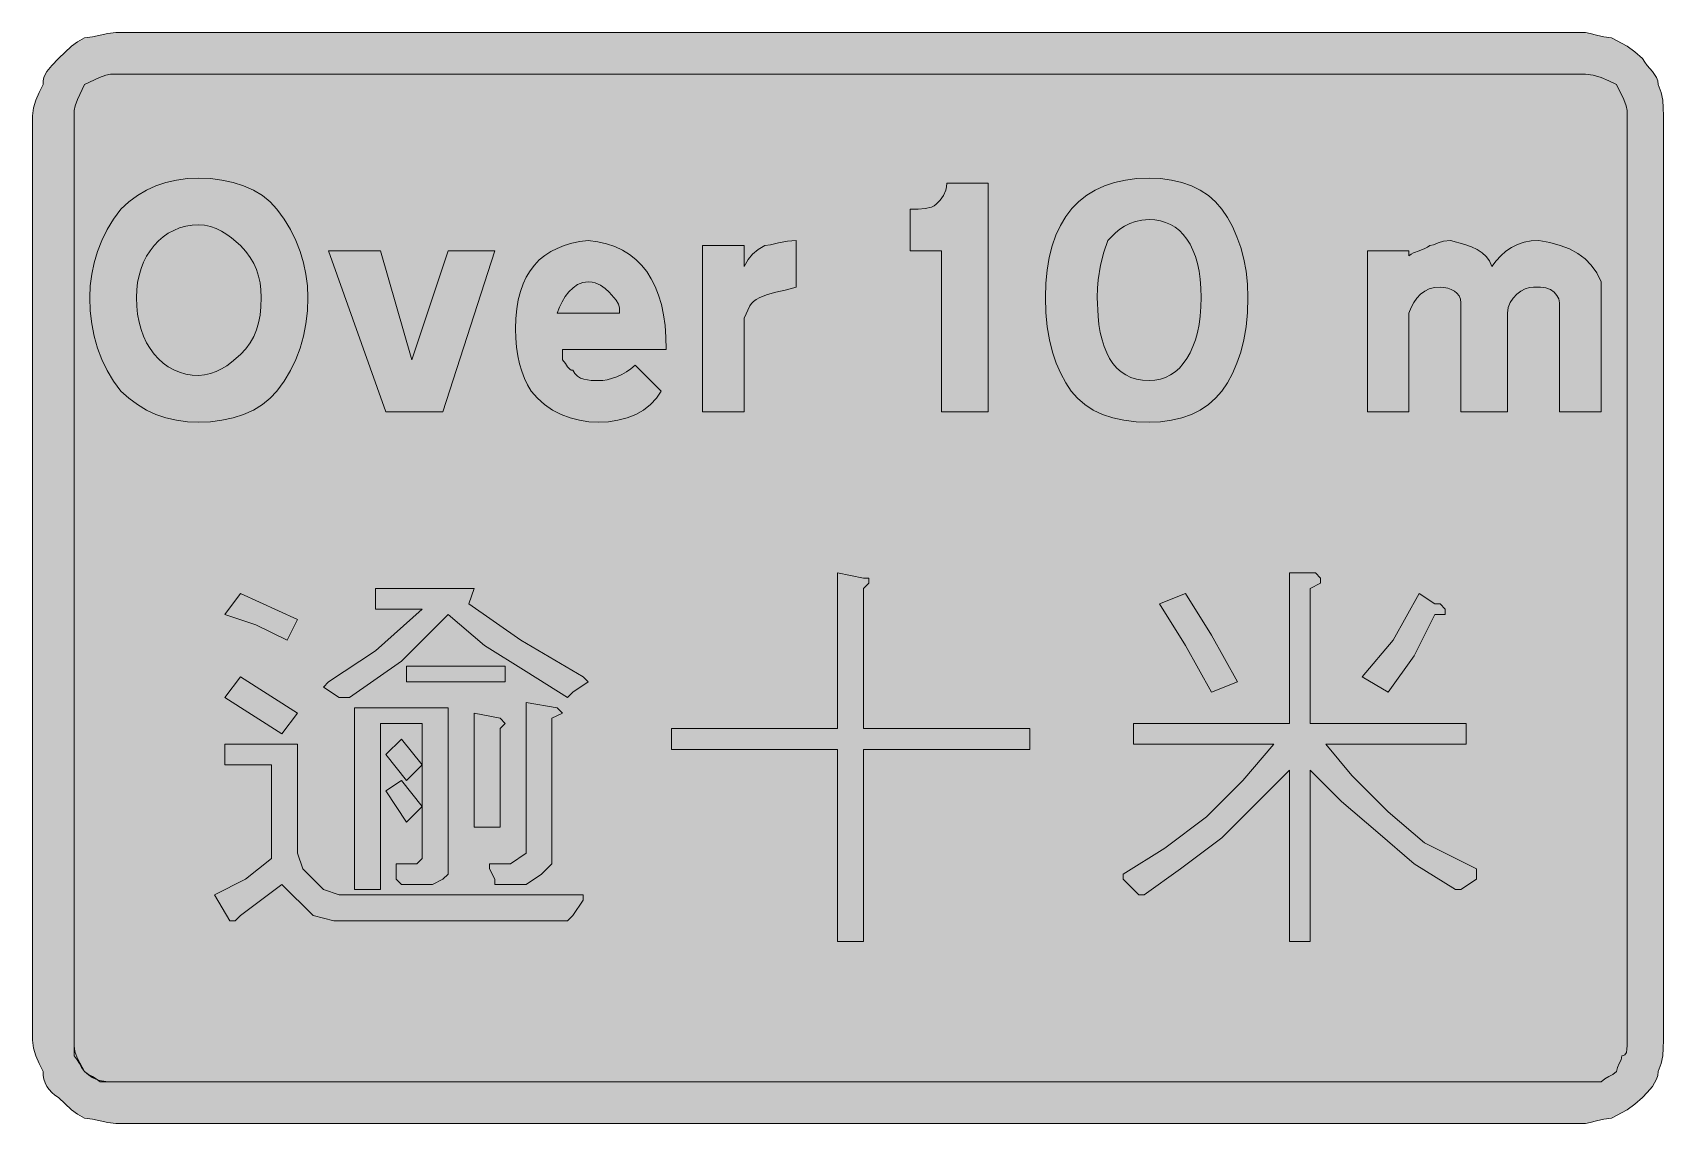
# Model space of a CAD drawing. Header units: metres. Extents: x 95 to 472, y 9 to 261.
import ezdxf

# ---------------------------------------------------------------- set-up
doc = ezdxf.new("R2010")
doc.units = ezdxf.units.M
doc.layers.add('FILL_BLACK_000000', color=7, linetype='Continuous', true_color=0x000000)
doc.layers.add('FILL_WHITE_FFFFFF', color=7, linetype='Continuous', true_color=0xffffff)

msp = doc.modelspace()

# ---------------------------------------------------------------- hatches: boundary and pattern name
at = {"layer": 'FILL_BLACK_000000', "true_color": 0x000000}
h = msp.add_hatch(color=7, dxfattribs=at)
h.dxf.hatch_style = 1
h.paths.add_polyline_path([(95.7, 245.76), (96.47, 247.56), (97.35, 249.36), (97.41, 250.21), (97.57, 250.97), (97.86, 251.68), (98.25, 252.36), (99.37, 253.75), (100.95, 255.36), (103.95, 258.21), (105.34, 259.24), (106.95, 260.16), (108.75, 260.35), (110.55, 260.76), (112.35, 261.17), (114.15, 261.36), (453.75, 261.36), (454.86, 261.17), (456.3, 260.76), (457.97, 260.35), (459.75, 260.16), (463.35, 258.21), (465.15, 256.95), (466.95, 255.36), (467.45, 254.51), (468.02, 253.75), (469.2, 252.36), (470.16, 250.97), (470.44, 250.21), (470.55, 249.36), (471.24, 247.56), (471.6, 245.76), (471.73, 243.96), (471.75, 242.16), (471.75, 28.56), (471.73, 26.76), (471.6, 24.96), (471.24, 23.16), (470.55, 21.36), (470.44, 20.46), (470.16, 19.58), (469.73, 18.72), (469.2, 17.91), (468.02, 16.47), (466.95, 15.36), (465.15, 13.77), (463.35, 12.51), (459.75, 10.56), (457.97, 10.37), (456.3, 9.96), (454.86, 9.55), (453.75, 9.36), (114.15, 9.36), (112.35, 9.55), (110.55, 9.96), (108.75, 10.37), (106.95, 10.56), (105.34, 11.48), (103.95, 12.51), (100.95, 15.36), (100.11, 15.86), (99.37, 16.47), (98.76, 17.15), (98.25, 17.91), (97.86, 18.72), (97.57, 19.58), (97.41, 20.46), (97.35, 21.36), (96.47, 23.16), (95.7, 24.96), (95.16, 26.76), (94.95, 28.56), (94.95, 242.16), (95.16, 243.96), (95.7, 245.76)])
h.paths.add_polyline_path([(104.6, 26.51), (104.76, 25.75), (105.3, 24.36), (106.95, 21.36), (107.85, 20.57), (108.73, 19.97), (109.59, 19.55), (110.4, 19.26), (111.84, 19), (112.95, 18.96), (453.75, 18.96), (457.35, 18.96), (458.25, 19.67), (459.15, 20.16), (460.05, 20.65), (460.95, 21.36), (461.14, 22.26), (461.55, 23.16), (461.96, 24.06), (462.15, 24.96), (462.55, 25.01), (462.84, 25.17), (463.2, 25.71), (463.33, 26.48), (463.35, 27.36), (463.35, 243.36), (463.14, 244.47), (462.6, 245.91), (460.95, 249.36), (459.15, 250.24), (457.35, 251.01), (455.55, 251.55), (453.75, 251.76), (112.95, 251.76), (111.84, 251.55), (110.4, 251.01), (106.95, 249.36), (105.3, 245.91), (104.76, 244.47), (104.55, 243.36), (104.55, 27.36), (104.6, 26.51)], flags=16)
h = msp.add_hatch(color=7, dxfattribs=at)
h.dxf.hatch_style = 1
h.paths.add_polyline_path([(128.17, 171.81), (125.76, 172.37), (123.45, 173.16), (121.26, 174.17), (119.17, 175.41), (117.21, 176.87), (115.35, 178.56), (113.66, 180.87), (112.2, 183.28), (110.96, 185.82), (109.95, 188.46), (109.16, 191.22), (108.6, 194.08), (108.26, 197.07), (108.15, 200.16), (108.26, 202.86), (108.6, 205.54), (109.16, 208.2), (109.95, 210.81), (110.96, 213.37), (112.2, 215.85), (113.66, 218.26), (115.35, 220.56), (117.21, 222.25), (119.17, 223.71), (121.26, 224.95), (123.45, 225.96), (125.76, 226.75), (128.17, 227.31), (130.71, 227.65), (133.35, 227.76), (136.04, 227.65), (138.69, 227.31), (141.26, 226.75), (143.7, 225.96), (145.97, 224.95), (148.03, 223.71), (149.84, 222.25), (151.35, 220.56), (153.04, 218.26), (154.5, 215.85), (155.74, 213.37), (156.75, 210.81), (157.54, 208.2), (158.1, 205.54), (158.44, 202.86), (158.55, 200.16), (158.44, 197.07), (158.1, 194.08), (157.54, 191.22), (156.75, 188.46), (155.74, 185.82), (154.5, 183.28), (153.04, 180.87), (151.35, 178.56), (149.84, 176.87), (148.03, 175.41), (145.97, 174.17), (143.7, 173.16), (141.26, 172.37), (138.69, 171.81), (136.04, 171.47), (133.35, 171.36), (130.71, 171.47), (128.17, 171.81)])
h.paths.add_polyline_path([(147.51, 203.55), (147.18, 205.12), (146.7, 206.61), (146.05, 208.05), (145.22, 209.44), (144.19, 210.81), (142.95, 212.16), (140.94, 213.92), (139.81, 214.73), (138.6, 215.46), (137.34, 216.07), (136.03, 216.55), (134.7, 216.85), (133.35, 216.96), (131.8, 216.88), (130.32, 216.63), (128.9, 216.23), (127.56, 215.68), (126.29, 215), (125.1, 214.18), (124, 213.23), (123, 212.16), (122.09, 210.98), (121.29, 209.69), (120.6, 208.31), (120.02, 206.83), (119.56, 205.28), (119.22, 203.64), (119.02, 201.93), (118.95, 200.16), (119.02, 198.18), (119.22, 196.29), (119.56, 194.49), (120.02, 192.79), (120.6, 191.2), (121.29, 189.72), (122.09, 188.35), (123, 187.11), (124, 185.99), (125.1, 185.01), (126.29, 184.16), (127.56, 183.45), (128.9, 182.9), (130.32, 182.49), (131.8, 182.24), (133.35, 182.16), (134.7, 182.27), (136.03, 182.57), (137.34, 183.05), (138.6, 183.66), (139.81, 184.39), (140.94, 185.2), (142.95, 186.96), (144.19, 188.31), (145.22, 189.7), (146.05, 191.14), (146.7, 192.66), (147.18, 194.3), (147.51, 196.07), (147.69, 198.02), (147.75, 200.16), (147.69, 201.91), (147.51, 203.55)], flags=16)
h = msp.add_hatch(color=7, dxfattribs=at)
h.dxf.hatch_style = 1
h.paths.add_polyline_path([(304.95, 210.96), (297.75, 210.96), (297.75, 220.56), (299.53, 220.58), (301.2, 220.71), (302.64, 221.07), (303.25, 221.36), (303.75, 221.76), (304.63, 222.68), (305.4, 223.71), (305.94, 224.97), (306.1, 225.71), (306.15, 226.56), (315.75, 226.56), (315.75, 173.76), (304.95, 173.76), (304.95, 210.96)])
h = msp.add_hatch(color=7, dxfattribs=at)
h.dxf.hatch_style = 1
h.paths.add_polyline_path([(347.1, 171.81), (344.51, 172.37), (342.15, 173.16), (340.01, 174.17), (338.1, 175.41), (336.41, 176.87), (334.95, 178.56), (333.66, 180.47), (332.49, 182.61), (331.47, 184.97), (330.6, 187.56), (329.9, 190.37), (329.38, 193.41), (329.06, 196.67), (328.95, 200.16), (329.05, 203.44), (329.34, 206.51), (329.83, 209.39), (330.51, 212.07), (331.37, 214.54), (332.43, 216.8), (333.67, 218.86), (335.1, 220.71), (336.71, 222.35), (338.5, 223.77), (340.47, 224.98), (342.62, 225.98), (344.94, 226.76), (347.44, 227.31), (350.11, 227.65), (352.95, 227.76), (355.59, 227.65), (358.11, 227.31), (360.48, 226.75), (362.7, 225.96), (364.75, 224.95), (366.62, 223.71), (368.29, 222.25), (369.75, 220.56), (371.04, 218.65), (372.21, 216.53), (373.23, 214.21), (374.1, 211.71), (374.8, 209.04), (375.32, 206.22), (375.64, 203.25), (375.75, 200.16), (375.64, 196.67), (375.32, 193.41), (374.8, 190.37), (374.1, 187.56), (373.23, 184.97), (372.21, 182.61), (371.04, 180.47), (369.75, 178.56), (368.29, 176.87), (366.62, 175.41), (364.75, 174.17), (362.7, 173.16), (360.48, 172.37), (358.11, 171.81), (355.59, 171.47), (352.95, 171.36), (349.91, 171.47), (347.1, 171.81)])
h.paths.add_polyline_path([(355.53, 181.29), (356.73, 181.7), (357.86, 182.27), (358.92, 183), (359.91, 183.87), (360.82, 184.89), (361.65, 186.06), (362.39, 187.37), (363.05, 188.81), (363.62, 190.39), (364.09, 192.1), (364.46, 193.93), (364.73, 195.89), (364.89, 197.97), (364.95, 200.16), (364.89, 202.34), (364.73, 204.38), (364.46, 206.28), (364.09, 208.03), (363.62, 209.65), (363.05, 211.13), (362.39, 212.46), (361.65, 213.66), (360.82, 214.71), (359.91, 215.63), (358.92, 216.4), (357.86, 217.03), (356.73, 217.53), (355.53, 217.88), (354.27, 218.09), (352.95, 218.16), (351.26, 218.05), (349.76, 217.75), (348.44, 217.27), (347.25, 216.66), (346.18, 215.93), (345.19, 215.12), (343.35, 213.36), (342.47, 210.62), (341.7, 207.66), (341.16, 204.25), (341, 202.3), (340.95, 200.16), (341.12, 195.89), (341.34, 193.93), (341.64, 192.1), (342.04, 190.39), (342.53, 188.81), (343.12, 187.37), (343.8, 186.06), (344.58, 184.89), (345.46, 183.87), (346.44, 183), (347.53, 182.27), (348.72, 181.7), (350.02, 181.29), (351.43, 181.04), (352.95, 180.96), (354.27, 181.04), (355.53, 181.29)], flags=16)
h = msp.add_hatch(color=7, dxfattribs=at)
h.dxf.hatch_style = 1
h.paths.add_polyline_path([(239.09, 176.87), (237.73, 175.41), (236.12, 174.17), (234.3, 173.16), (232.31, 172.37), (230.19, 171.81), (227.99, 171.47), (225.75, 171.36), (223.5, 171.47), (221.29, 171.81), (219.13, 172.37), (217.05, 173.16), (215.09, 174.17), (213.26, 175.41), (211.61, 176.87), (210.15, 178.56), (209.31, 179.97), (208.57, 181.48), (207.96, 183.12), (207.45, 184.86), (207.06, 186.72), (206.77, 188.68), (206.61, 190.77), (206.55, 192.96), (206.62, 195.35), (206.83, 197.58), (207.17, 199.64), (207.66, 201.55), (208.27, 203.3), (209.02, 204.9), (209.89, 206.35), (210.9, 207.66), (212.03, 208.83), (213.29, 209.86), (214.67, 210.76), (216.17, 211.52), (217.79, 212.16), (219.53, 212.68), (221.38, 213.08), (223.35, 213.36), (225.53, 213.05), (227.57, 212.57), (229.47, 211.93), (231.22, 211.11), (232.84, 210.13), (234.32, 208.97), (235.65, 207.65), (236.85, 206.16), (237.9, 204.5), (238.82, 202.67), (239.59, 200.68), (240.22, 198.51), (240.72, 196.18), (241.07, 193.67), (241.28, 191), (241.35, 188.16), (217.35, 188.16), (217.35, 185.76), (218.06, 184.88), (218.55, 184.11), (219.04, 183.57), (219.35, 183.41), (219.75, 183.36), (220.25, 182.57), (220.86, 181.97), (221.54, 181.55), (222.3, 181.26), (223.97, 181), (225.75, 180.96), (226.7, 181.02), (227.74, 181.18), (229.95, 181.86), (231.07, 182.37), (232.16, 182.98), (233.2, 183.72), (234.15, 184.56), (240.15, 178.56), (239.09, 176.87)])
h.paths.add_polyline_path([(220.87, 203.14), (219.81, 202.43), (218.85, 201.51), (218.01, 200.42), (217.27, 199.2), (216.66, 197.9), (216.15, 196.56), (230.55, 196.56), (230.55, 197.76), (230.34, 198.66), (229.8, 199.56), (228.15, 201.36), (227.23, 202.24), (226.2, 203.01), (224.94, 203.55), (224.2, 203.71), (223.35, 203.76), (222.06, 203.6), (220.87, 203.14)], flags=16)
h = msp.add_hatch(color=7, dxfattribs=at)
h.dxf.hatch_style = 1
h.paths.add_polyline_path([(249.75, 173.76), (249.75, 212.16), (259.35, 212.16), (259.35, 207.36), (260.27, 208.95), (261.3, 210.21), (262.56, 211.24), (264.15, 212.16), (265.44, 212.35), (267.3, 212.76), (269.38, 213.17), (271.35, 213.36), (271.35, 202.56), (268.86, 201.85), (266.7, 201.36), (264.77, 200.87), (262.95, 200.16), (262.16, 199.71), (261.54, 199.24), (261.07, 198.75), (260.7, 198.21), (259.35, 195.36), (259.35, 173.76), (249.75, 173.76)])
h = msp.add_hatch(color=7, dxfattribs=at)
h.dxf.hatch_style = 1
h.paths.add_polyline_path([(418.86, 202.45), (417.67, 202.13), (416.61, 201.61), (415.65, 200.91), (414.81, 200.04), (414.07, 199.02), (413.46, 197.85), (412.95, 196.56), (412.95, 173.76), (403.35, 173.76), (403.35, 210.96), (412.95, 210.96), (412.95, 209.76), (413.45, 210.16), (414.04, 210.47), (415.35, 210.96), (416.66, 211.45), (417.25, 211.76), (417.75, 212.16), (418.67, 212.35), (419.7, 212.76), (420.96, 213.17), (422.55, 213.36), (425.91, 212.42), (427.38, 211.88), (428.7, 211.26), (429.85, 210.52), (430.82, 209.65), (431.59, 208.6), (432.15, 207.36), (433.11, 208.65), (434.17, 209.82), (435.36, 210.84), (436.65, 211.71), (438.06, 212.41), (439.57, 212.93), (441.21, 213.25), (442.95, 213.36), (445.54, 212.85), (447.9, 212.2), (450.04, 211.38), (451.95, 210.36), (453.64, 209.12), (455.1, 207.62), (456.34, 205.85), (457.35, 203.76), (457.35, 202.56), (457.35, 201.36), (457.35, 200.16), (457.35, 173.76), (447.75, 173.76), (447.75, 198.96), (447.56, 199.84), (447.15, 200.61), (446.55, 201.36), (445.63, 202.05), (444.6, 202.41), (443.34, 202.54), (441.75, 202.56), (440.8, 202.45), (439.8, 202.13), (438.8, 201.61), (437.85, 200.91), (437.02, 200.04), (436.35, 199.02), (435.91, 197.85), (435.75, 196.56), (435.75, 173.76), (424.95, 173.76), (424.95, 198.96), (424.84, 199.8), (424.54, 200.53), (424.06, 201.15), (423.45, 201.66), (422.72, 202.05), (421.91, 202.33), (421.05, 202.5), (420.15, 202.56), (418.86, 202.45)])
h = msp.add_hatch(color=7, dxfattribs=at)
h.dxf.hatch_style = 1
h.paths.add_polyline_path([(190.95, 210.96), (201.75, 210.96), (189.75, 173.76), (182.55, 173.76), (176.55, 173.76), (163.35, 210.96), (175.35, 210.96), (182.55, 185.76), (190.95, 210.96)])
h = msp.add_hatch(color=7, dxfattribs=at)
h.dxf.hatch_style = 1
h.paths.add_polyline_path([(286.95, 95.76), (286.95, 51.36), (280.95, 51.36), (280.95, 95.76), (242.55, 95.76), (242.55, 100.56), (280.95, 100.56), (280.95, 136.56), (286.95, 135.36), (288.15, 135.36), (288.15, 134.16), (286.95, 132.96), (286.95, 100.56), (325.35, 100.56), (325.35, 95.76), (286.95, 95.76)])
h = msp.add_hatch(color=7, dxfattribs=at)
h.dxf.hatch_style = 1
h.paths.add_polyline_path([(399.75, 89.76), (408.15, 81.36), (416.55, 74.16), (428.55, 68.16), (428.55, 66.96), (428.55, 65.76), (424.95, 63.36), (423.75, 63.36), (414.15, 69.36), (405.75, 76.56), (397.35, 83.76), (390.15, 90.96), (390.15, 51.36), (385.35, 51.36), (385.35, 90.96), (376.95, 82.56), (369.75, 75.36), (360.15, 68.16), (351.75, 62.16), (350.55, 62.16), (346.95, 65.76), (346.95, 66.96), (356.55, 72.96), (366.15, 80.16), (374.55, 88.56), (381.75, 96.96), (349.35, 96.96), (349.35, 101.76), (385.35, 101.76), (385.35, 136.56), (387.75, 136.56), (391.35, 136.56), (392.55, 135.36), (392.55, 134.16), (390.15, 132.96), (390.15, 101.76), (426.15, 101.76), (426.15, 96.96), (393.75, 96.96), (399.75, 89.76)])
h = msp.add_hatch(color=7, dxfattribs=at)
h.dxf.hatch_style = 1
h.paths.add_polyline_path([(196.95, 132.96), (195.75, 129.36), (207.75, 120.96), (222.15, 112.56), (223.35, 111.36), (219.75, 108.96), (218.55, 107.76), (208.95, 113.76), (199.35, 119.76), (190.95, 126.96), (180.15, 116.16), (168.15, 107.76), (165.75, 107.76), (162.15, 110.16), (163.35, 111.36), (174.15, 118.56), (184.95, 128.16), (174.15, 128.16), (174.15, 132.96), (195.75, 132.96), (196.95, 132.96)])
h = msp.add_hatch(color=7, dxfattribs=at)
h.dxf.hatch_style = 1
h.paths.add_polyline_path([(146.55, 124.56), (139.35, 126.96), (142.95, 131.76), (156.15, 125.76), (153.75, 120.96), (146.55, 124.56)])
h = msp.add_hatch(color=7, dxfattribs=at)
h.dxf.hatch_style = 1
h.paths.add_polyline_path([(361.35, 119.76), (355.35, 129.36), (361.35, 131.76), (367.35, 122.16), (373.35, 111.36), (367.35, 108.96), (361.35, 119.76)])
h = msp.add_hatch(color=7, dxfattribs=at)
h.dxf.hatch_style = 1
h.paths.add_polyline_path([(409.35, 120.96), (415.35, 131.76), (418.95, 129.36), (420.15, 129.36), (421.35, 128.16), (421.35, 126.96), (418.95, 126.96), (414.15, 117.36), (408.15, 108.96), (402.15, 112.56), (409.35, 120.96)])
h = msp.add_hatch(color=7, dxfattribs=at)
h.dxf.hatch_style = 1
h.paths.add_polyline_path([(181.35, 114.96), (204.15, 114.96), (204.15, 111.36), (181.35, 111.36), (181.35, 114.96)])
h = msp.add_hatch(color=7, dxfattribs=at)
h.dxf.hatch_style = 1
h.paths.add_polyline_path([(139.35, 107.76), (142.95, 112.56), (156.15, 104.16), (152.55, 99.36), (139.35, 107.76)])
h = msp.add_hatch(color=7, dxfattribs=at)
h.dxf.hatch_style = 1
h.paths.add_polyline_path([(214.95, 69.36), (212.55, 66.96), (208.95, 64.56), (202.95, 64.56), (201.75, 64.56), (201.75, 65.76), (200.55, 68.16), (200.55, 69.36), (202.95, 69.36), (205.35, 69.36), (208.95, 71.76), (208.95, 74.16), (208.95, 106.56), (216.15, 105.36), (217.35, 104.16), (214.95, 102.96), (214.95, 72.96), (214.95, 69.36)])
h = msp.add_hatch(color=7, dxfattribs=at)
h.dxf.hatch_style = 1
h.paths.add_polyline_path([(169.35, 63.36), (169.35, 105.36), (190.95, 105.36), (190.95, 70.56), (190.95, 66.96), (189.75, 65.76), (187.35, 64.56), (186.15, 64.56), (181.35, 64.56), (180.15, 64.56), (178.95, 65.76), (178.95, 69.36), (180.15, 69.36), (183.75, 69.36), (184.95, 70.56), (184.95, 74.16), (184.95, 101.76), (175.35, 101.76), (175.35, 63.36), (169.35, 63.36)])
h = msp.add_hatch(color=7, dxfattribs=at)
h.dxf.hatch_style = 1
h.paths.add_polyline_path([(196.95, 77.76), (196.95, 104.16), (202.95, 102.96), (204.15, 101.76), (202.95, 100.56), (202.95, 77.76), (196.95, 77.76)])
h = msp.add_hatch(color=7, dxfattribs=at)
h.dxf.hatch_style = 1
h.paths.add_polyline_path([(184.95, 92.16), (181.35, 88.56), (176.55, 94.56), (180.15, 98.16), (184.95, 92.16)])
h = msp.add_hatch(color=7, dxfattribs=at)
h.dxf.hatch_style = 1
h.paths.add_polyline_path([(156.15, 96.96), (156.15, 71.76), (157.35, 68.16), (159.75, 65.76), (162.15, 63.36), (165.75, 62.16), (194.55, 62.16), (219.75, 62.16), (222.15, 62.16), (222.15, 60.96), (219.75, 57.36), (218.55, 56.16), (182.55, 56.16), (164.55, 56.16), (159.75, 57.36), (157.35, 59.76), (154.95, 62.16), (152.55, 64.56), (142.95, 57.36), (141.75, 56.16), (140.55, 56.16), (136.95, 62.16), (144.15, 65.76), (150.15, 70.56), (150.15, 92.16), (139.35, 92.16), (139.35, 96.96), (156.15, 96.96)])
h = msp.add_hatch(color=7, dxfattribs=at)
h.dxf.hatch_style = 1
h.paths.add_polyline_path([(184.95, 82.56), (181.35, 78.96), (176.55, 86.16), (180.15, 88.56), (184.95, 82.56)])
at = {"layer": 'FILL_WHITE_FFFFFF', "true_color": 0xffffff}
h = msp.add_hatch(color=7, dxfattribs=at)
h.dxf.hatch_style = 1
h.paths.add_polyline_path([(104.76, 244.47), (105.3, 245.91), (106.95, 249.36), (110.4, 251.01), (111.84, 251.55), (112.95, 251.76), (453.75, 251.76), (455.55, 251.55), (457.35, 251.01), (459.15, 250.24), (460.95, 249.36), (462.6, 245.91), (463.14, 244.47), (463.35, 243.36), (463.35, 27.36), (463.33, 26.48), (463.2, 25.71), (462.84, 25.17), (462.55, 25.01), (462.15, 24.96), (461.96, 24.06), (461.55, 23.16), (461.14, 22.26), (460.95, 21.36), (460.05, 20.65), (459.15, 20.16), (458.25, 19.67), (457.35, 18.96), (453.75, 18.96), (112.95, 18.96), (110.55, 18.96), (109.65, 19.67), (108.75, 20.16), (107.85, 20.65), (106.95, 21.36), (106.24, 22.26), (105.75, 23.16), (105.26, 24.06), (104.55, 24.96), (104.55, 27.36), (104.55, 243.36), (104.76, 244.47)])

# ---------------------------------------------------------------- linework, layer by layer
at = {"layer": 'FILL_BLACK_000000', "lineweight": 0, "true_color": 0x000000}
for points in [[(95.7, 245.76), (96.47, 247.56), (97.35, 249.36), (97.41, 250.21), (97.57, 250.97), (97.86, 251.68), (98.25, 252.36), (99.37, 253.75), (100.95, 255.36), (103.95, 258.21), (105.34, 259.24), (106.95, 260.16), (108.75, 260.35), (110.55, 260.76), (112.35, 261.17), (114.15, 261.36), (453.75, 261.36), (454.86, 261.17), (456.3, 260.76), (457.97, 260.35), (459.75, 260.16), (463.35, 258.21), (465.15, 256.95), (466.95, 255.36), (467.45, 254.51), (468.02, 253.75), (469.2, 252.36), (470.16, 250.97), (470.44, 250.21), (470.55, 249.36), (471.24, 247.56), (471.6, 245.76), (471.73, 243.96), (471.75, 242.16), (471.75, 28.56), (471.73, 26.76), (471.6, 24.96), (471.24, 23.16), (470.55, 21.36), (470.44, 20.46), (470.16, 19.58), (469.73, 18.72), (469.2, 17.91), (468.02, 16.47), (466.95, 15.36), (465.15, 13.77), (463.35, 12.51), (459.75, 10.56), (457.97, 10.37), (456.3, 9.96), (454.86, 9.55), (453.75, 9.36), (114.15, 9.36), (112.35, 9.55), (110.55, 9.96), (108.75, 10.37), (106.95, 10.56), (105.34, 11.48), (103.95, 12.51), (100.95, 15.36), (100.11, 15.86), (99.37, 16.47), (98.76, 17.15), (98.25, 17.91), (97.86, 18.72), (97.57, 19.58), (97.41, 20.46), (97.35, 21.36), (96.47, 23.16), (95.7, 24.96), (95.16, 26.76), (94.95, 28.56), (94.95, 242.16), (95.16, 243.96)], [(104.6, 26.51), (104.76, 25.75), (105.3, 24.36), (106.95, 21.36), (107.85, 20.57), (108.73, 19.97), (109.59, 19.55), (110.4, 19.26), (111.84, 19), (112.95, 18.96), (453.75, 18.96), (457.35, 18.96), (458.25, 19.67), (459.15, 20.16), (460.05, 20.65), (460.95, 21.36), (461.14, 22.26), (461.55, 23.16), (461.96, 24.06), (462.15, 24.96), (462.55, 25.01), (462.84, 25.17), (463.2, 25.71), (463.33, 26.48), (463.35, 27.36), (463.35, 243.36), (463.14, 244.47), (462.6, 245.91), (460.95, 249.36), (459.15, 250.24), (457.35, 251.01), (455.55, 251.55), (453.75, 251.76), (112.95, 251.76), (111.84, 251.55), (110.4, 251.01), (106.95, 249.36), (105.3, 245.91), (104.76, 244.47), (104.55, 243.36), (104.55, 27.36)], [(128.17, 171.81), (125.76, 172.37), (123.45, 173.16), (121.26, 174.17), (119.17, 175.41), (117.21, 176.87), (115.35, 178.56), (113.66, 180.87), (112.2, 183.28), (110.96, 185.82), (109.95, 188.46), (109.16, 191.22), (108.6, 194.08), (108.26, 197.07), (108.15, 200.16), (108.26, 202.86), (108.6, 205.54), (109.16, 208.2), (109.95, 210.81), (110.96, 213.37), (112.2, 215.85), (113.66, 218.26), (115.35, 220.56), (117.21, 222.25), (119.17, 223.71), (121.26, 224.95), (123.45, 225.96), (125.76, 226.75), (128.17, 227.31), (130.71, 227.65), (133.35, 227.76), (136.04, 227.65), (138.69, 227.31), (141.26, 226.75), (143.7, 225.96), (145.97, 224.95), (148.03, 223.71), (149.84, 222.25), (151.35, 220.56), (153.04, 218.26), (154.5, 215.85), (155.74, 213.37), (156.75, 210.81), (157.54, 208.2), (158.1, 205.54), (158.44, 202.86), (158.55, 200.16), (158.44, 197.07), (158.1, 194.08), (157.54, 191.22), (156.75, 188.46), (155.74, 185.82), (154.5, 183.28), (153.04, 180.87), (151.35, 178.56), (149.84, 176.87), (148.03, 175.41), (145.97, 174.17), (143.7, 173.16), (141.26, 172.37), (138.69, 171.81), (136.04, 171.47), (133.35, 171.36), (130.71, 171.47)], [(304.95, 210.96), (297.75, 210.96), (297.75, 220.56), (299.53, 220.58), (301.2, 220.71), (302.64, 221.07), (303.25, 221.36), (303.75, 221.76), (304.63, 222.68), (305.4, 223.71), (305.94, 224.97), (306.1, 225.71), (306.15, 226.56), (315.75, 226.56), (315.75, 173.76), (304.95, 173.76)], [(347.1, 171.81), (344.51, 172.37), (342.15, 173.16), (340.01, 174.17), (338.1, 175.41), (336.41, 176.87), (334.95, 178.56), (333.66, 180.47), (332.49, 182.61), (331.47, 184.97), (330.6, 187.56), (329.9, 190.37), (329.38, 193.41), (329.06, 196.67), (328.95, 200.16), (329.05, 203.44), (329.34, 206.51), (329.83, 209.39), (330.51, 212.07), (331.37, 214.54), (332.43, 216.8), (333.67, 218.86), (335.1, 220.71), (336.71, 222.35), (338.5, 223.77), (340.47, 224.98), (342.62, 225.98), (344.94, 226.76), (347.44, 227.31), (350.11, 227.65), (352.95, 227.76), (355.59, 227.65), (358.11, 227.31), (360.48, 226.75), (362.7, 225.96), (364.75, 224.95), (366.62, 223.71), (368.29, 222.25), (369.75, 220.56), (371.04, 218.65), (372.21, 216.53), (373.23, 214.21), (374.1, 211.71), (374.8, 209.04), (375.32, 206.22), (375.64, 203.25), (375.75, 200.16), (375.64, 196.67), (375.32, 193.41), (374.8, 190.37), (374.1, 187.56), (373.23, 184.97), (372.21, 182.61), (371.04, 180.47), (369.75, 178.56), (368.29, 176.87), (366.62, 175.41), (364.75, 174.17), (362.7, 173.16), (360.48, 172.37), (358.11, 171.81), (355.59, 171.47), (352.95, 171.36), (349.91, 171.47)], [(147.51, 203.55), (147.18, 205.12), (146.7, 206.61), (146.05, 208.05), (145.22, 209.44), (144.19, 210.81), (142.95, 212.16), (140.94, 213.92), (139.81, 214.73), (138.6, 215.46), (137.34, 216.07), (136.03, 216.55), (134.7, 216.85), (133.35, 216.96), (131.8, 216.88), (130.32, 216.63), (128.9, 216.23), (127.56, 215.68), (126.29, 215), (125.1, 214.18), (124, 213.23), (123, 212.16), (122.09, 210.98), (121.29, 209.69), (120.6, 208.31), (120.02, 206.83), (119.56, 205.28), (119.22, 203.64), (119.02, 201.93), (118.95, 200.16), (119.02, 198.18), (119.22, 196.29), (119.56, 194.49), (120.02, 192.79), (120.6, 191.2), (121.29, 189.72), (122.09, 188.35), (123, 187.11), (124, 185.99), (125.1, 185.01), (126.29, 184.16), (127.56, 183.45), (128.9, 182.9), (130.32, 182.49), (131.8, 182.24), (133.35, 182.16), (134.7, 182.27), (136.03, 182.57), (137.34, 183.05), (138.6, 183.66), (139.81, 184.39), (140.94, 185.2), (142.95, 186.96), (144.19, 188.31), (145.22, 189.7), (146.05, 191.14), (146.7, 192.66), (147.18, 194.3), (147.51, 196.07), (147.69, 198.02), (147.75, 200.16), (147.69, 201.91)], [(355.53, 181.29), (356.73, 181.7), (357.86, 182.27), (358.92, 183), (359.91, 183.87), (360.82, 184.89), (361.65, 186.06), (362.39, 187.37), (363.05, 188.81), (363.62, 190.39), (364.09, 192.1), (364.46, 193.93), (364.73, 195.89), (364.89, 197.97), (364.95, 200.16), (364.89, 202.34), (364.73, 204.38), (364.46, 206.28), (364.09, 208.03), (363.62, 209.65), (363.05, 211.13), (362.39, 212.46), (361.65, 213.66), (360.82, 214.71), (359.91, 215.63), (358.92, 216.4), (357.86, 217.03), (356.73, 217.53), (355.53, 217.88), (354.27, 218.09), (352.95, 218.16), (351.26, 218.05), (349.76, 217.75), (348.44, 217.27), (347.25, 216.66), (346.18, 215.93), (345.19, 215.12), (343.35, 213.36), (342.47, 210.62), (341.7, 207.66), (341.16, 204.25), (341, 202.3), (340.95, 200.16), (341.12, 195.89), (341.34, 193.93), (341.64, 192.1), (342.04, 190.39), (342.53, 188.81), (343.12, 187.37), (343.8, 186.06), (344.58, 184.89), (345.46, 183.87), (346.44, 183), (347.53, 182.27), (348.72, 181.7), (350.02, 181.29), (351.43, 181.04), (352.95, 180.96), (354.27, 181.04)], [(239.09, 176.87), (237.73, 175.41), (236.12, 174.17), (234.3, 173.16), (232.31, 172.37), (230.19, 171.81), (227.99, 171.47), (225.75, 171.36), (223.5, 171.47), (221.29, 171.81), (219.13, 172.37), (217.05, 173.16), (215.09, 174.17), (213.26, 175.41), (211.61, 176.87), (210.15, 178.56), (209.31, 179.97), (208.57, 181.48), (207.96, 183.12), (207.45, 184.86), (207.06, 186.72), (206.77, 188.68), (206.61, 190.77), (206.55, 192.96), (206.62, 195.35), (206.83, 197.58), (207.17, 199.64), (207.66, 201.55), (208.27, 203.3), (209.02, 204.9), (209.89, 206.35), (210.9, 207.66), (212.03, 208.83), (213.29, 209.86), (214.67, 210.76), (216.17, 211.52), (217.79, 212.16), (219.53, 212.68), (221.38, 213.08), (223.35, 213.36), (225.53, 213.05), (227.57, 212.57), (229.47, 211.93), (231.22, 211.11), (232.84, 210.13), (234.32, 208.97), (235.65, 207.65), (236.85, 206.16), (237.9, 204.5), (238.82, 202.67), (239.59, 200.68), (240.22, 198.51), (240.72, 196.18), (241.07, 193.67), (241.28, 191), (241.35, 188.16), (217.35, 188.16), (217.35, 185.76), (218.06, 184.88), (218.55, 184.11), (219.04, 183.57), (219.35, 183.41), (219.75, 183.36), (220.25, 182.57), (220.86, 181.97), (221.54, 181.55), (222.3, 181.26), (223.97, 181), (225.75, 180.96), (226.7, 181.02), (227.74, 181.18), (229.95, 181.86), (231.07, 182.37), (232.16, 182.98), (233.2, 183.72), (234.15, 184.56), (240.15, 178.56)], [(249.75, 173.76), (249.75, 212.16), (259.35, 212.16), (259.35, 207.36), (260.27, 208.95), (261.3, 210.21), (262.56, 211.24), (264.15, 212.16), (265.44, 212.35), (267.3, 212.76), (269.38, 213.17), (271.35, 213.36), (271.35, 202.56), (268.86, 201.85), (266.7, 201.36), (264.77, 200.87), (262.95, 200.16), (262.16, 199.71), (261.54, 199.24), (261.07, 198.75), (260.7, 198.21), (259.35, 195.36), (259.35, 173.76)], [(418.86, 202.45), (417.67, 202.13), (416.61, 201.61), (415.65, 200.91), (414.81, 200.04), (414.07, 199.02), (413.46, 197.85), (412.95, 196.56), (412.95, 173.76), (403.35, 173.76), (403.35, 210.96), (412.95, 210.96), (412.95, 209.76), (413.45, 210.16), (414.04, 210.47), (415.35, 210.96), (416.66, 211.45), (417.25, 211.76), (417.75, 212.16), (418.67, 212.35), (419.7, 212.76), (420.96, 213.17), (422.55, 213.36), (425.91, 212.42), (427.38, 211.88), (428.7, 211.26), (429.85, 210.52), (430.82, 209.65), (431.59, 208.6), (432.15, 207.36), (433.11, 208.65), (434.17, 209.82), (435.36, 210.84), (436.65, 211.71), (438.06, 212.41), (439.57, 212.93), (441.21, 213.25), (442.95, 213.36), (445.54, 212.85), (447.9, 212.2), (450.04, 211.38), (451.95, 210.36), (453.64, 209.12), (455.1, 207.62), (456.34, 205.85), (457.35, 203.76), (457.35, 202.56), (457.35, 201.36), (457.35, 200.16), (457.35, 173.76), (447.75, 173.76), (447.75, 198.96), (447.56, 199.84), (447.15, 200.61), (446.55, 201.36), (445.63, 202.05), (444.6, 202.41), (443.34, 202.54), (441.75, 202.56), (440.8, 202.45), (439.8, 202.13), (438.8, 201.61), (437.85, 200.91), (437.02, 200.04), (436.35, 199.02), (435.91, 197.85), (435.75, 196.56), (435.75, 173.76), (424.95, 173.76), (424.95, 198.96), (424.84, 199.8), (424.54, 200.53), (424.06, 201.15), (423.45, 201.66), (422.72, 202.05), (421.91, 202.33), (421.05, 202.5), (420.15, 202.56)], [(190.95, 210.96), (201.75, 210.96), (189.75, 173.76), (182.55, 173.76), (176.55, 173.76), (163.35, 210.96), (175.35, 210.96), (182.55, 185.76)], [(220.87, 203.14), (219.81, 202.43), (218.85, 201.51), (218.01, 200.42), (217.27, 199.2), (216.66, 197.9), (216.15, 196.56), (230.55, 196.56), (230.55, 197.76), (230.34, 198.66), (229.8, 199.56), (228.15, 201.36), (227.23, 202.24), (226.2, 203.01), (224.94, 203.55), (224.2, 203.71), (223.35, 203.76), (222.06, 203.6)], [(286.95, 95.76), (286.95, 51.36), (280.95, 51.36), (280.95, 95.76), (242.55, 95.76), (242.55, 100.56), (280.95, 100.56), (280.95, 136.56), (286.95, 135.36), (288.15, 135.36), (288.15, 134.16), (286.95, 132.96), (286.95, 100.56), (325.35, 100.56), (325.35, 95.76)], [(399.75, 89.76), (408.15, 81.36), (416.55, 74.16), (428.55, 68.16), (428.55, 66.96), (428.55, 65.76), (424.95, 63.36), (423.75, 63.36), (414.15, 69.36), (405.75, 76.56), (397.35, 83.76), (390.15, 90.96), (390.15, 51.36), (385.35, 51.36), (385.35, 90.96), (376.95, 82.56), (369.75, 75.36), (360.15, 68.16), (351.75, 62.16), (350.55, 62.16), (346.95, 65.76), (346.95, 66.96), (356.55, 72.96), (366.15, 80.16), (374.55, 88.56), (381.75, 96.96), (349.35, 96.96), (349.35, 101.76), (385.35, 101.76), (385.35, 136.56), (387.75, 136.56), (391.35, 136.56), (392.55, 135.36), (392.55, 134.16), (390.15, 132.96), (390.15, 101.76), (426.15, 101.76), (426.15, 96.96), (393.75, 96.96)], [(196.95, 132.96), (195.75, 129.36), (207.75, 120.96), (222.15, 112.56), (223.35, 111.36), (219.75, 108.96), (218.55, 107.76), (208.95, 113.76), (199.35, 119.76), (190.95, 126.96), (180.15, 116.16), (168.15, 107.76), (165.75, 107.76), (162.15, 110.16), (163.35, 111.36), (174.15, 118.56), (184.95, 128.16), (174.15, 128.16), (174.15, 132.96), (195.75, 132.96)], [(146.55, 124.56), (139.35, 126.96), (142.95, 131.76), (156.15, 125.76), (153.75, 120.96)], [(361.35, 119.76), (355.35, 129.36), (361.35, 131.76), (367.35, 122.16), (373.35, 111.36), (367.35, 108.96)], [(409.35, 120.96), (415.35, 131.76), (418.95, 129.36), (420.15, 129.36), (421.35, 128.16), (421.35, 126.96), (418.95, 126.96), (414.15, 117.36), (408.15, 108.96), (402.15, 112.56)], [(181.35, 114.96), (204.15, 114.96), (204.15, 111.36), (181.35, 111.36)], [(139.35, 107.76), (142.95, 112.56), (156.15, 104.16), (152.55, 99.36)], [(214.95, 69.36), (212.55, 66.96), (208.95, 64.56), (202.95, 64.56), (201.75, 64.56), (201.75, 65.76), (200.55, 68.16), (200.55, 69.36), (202.95, 69.36), (205.35, 69.36), (208.95, 71.76), (208.95, 74.16), (208.95, 106.56), (216.15, 105.36), (217.35, 104.16), (214.95, 102.96), (214.95, 72.96)], [(169.35, 63.36), (169.35, 105.36), (190.95, 105.36), (190.95, 70.56), (190.95, 66.96), (189.75, 65.76), (187.35, 64.56), (186.15, 64.56), (181.35, 64.56), (180.15, 64.56), (178.95, 65.76), (178.95, 69.36), (180.15, 69.36), (183.75, 69.36), (184.95, 70.56), (184.95, 74.16), (184.95, 101.76), (175.35, 101.76), (175.35, 63.36)], [(196.95, 77.76), (196.95, 104.16), (202.95, 102.96), (204.15, 101.76), (202.95, 100.56), (202.95, 77.76)], [(184.95, 92.16), (181.35, 88.56), (176.55, 94.56), (180.15, 98.16)], [(156.15, 96.96), (156.15, 71.76), (157.35, 68.16), (159.75, 65.76), (162.15, 63.36), (165.75, 62.16), (194.55, 62.16), (219.75, 62.16), (222.15, 62.16), (222.15, 60.96), (219.75, 57.36), (218.55, 56.16), (182.55, 56.16), (164.55, 56.16), (159.75, 57.36), (157.35, 59.76), (154.95, 62.16), (152.55, 64.56), (142.95, 57.36), (141.75, 56.16), (140.55, 56.16), (136.95, 62.16), (144.15, 65.76), (150.15, 70.56), (150.15, 92.16), (139.35, 92.16), (139.35, 96.96)], [(184.95, 82.56), (181.35, 78.96), (176.55, 86.16), (180.15, 88.56)]]:
    msp.add_lwpolyline(points, close=True, dxfattribs=at)
at = {"layer": 'FILL_WHITE_FFFFFF', "lineweight": 0, "true_color": 0xffffff}
msp.add_lwpolyline([(104.76, 244.47), (105.3, 245.91), (106.95, 249.36), (110.4, 251.01), (111.84, 251.55), (112.95, 251.76), (453.75, 251.76), (455.55, 251.55), (457.35, 251.01), (459.15, 250.24), (460.95, 249.36), (462.6, 245.91), (463.14, 244.47), (463.35, 243.36), (463.35, 27.36), (463.33, 26.48), (463.2, 25.71), (462.84, 25.17), (462.55, 25.01), (462.15, 24.96), (461.96, 24.06), (461.55, 23.16), (461.14, 22.26), (460.95, 21.36), (460.05, 20.65), (459.15, 20.16), (458.25, 19.67), (457.35, 18.96), (453.75, 18.96), (112.95, 18.96), (110.55, 18.96), (109.65, 19.67), (108.75, 20.16), (107.85, 20.65), (106.95, 21.36), (106.24, 22.26), (105.75, 23.16), (105.26, 24.06), (104.55, 24.96), (104.55, 27.36), (104.55, 243.36)], close=True, dxfattribs=at)

doc.saveas('drawing.dxf')
